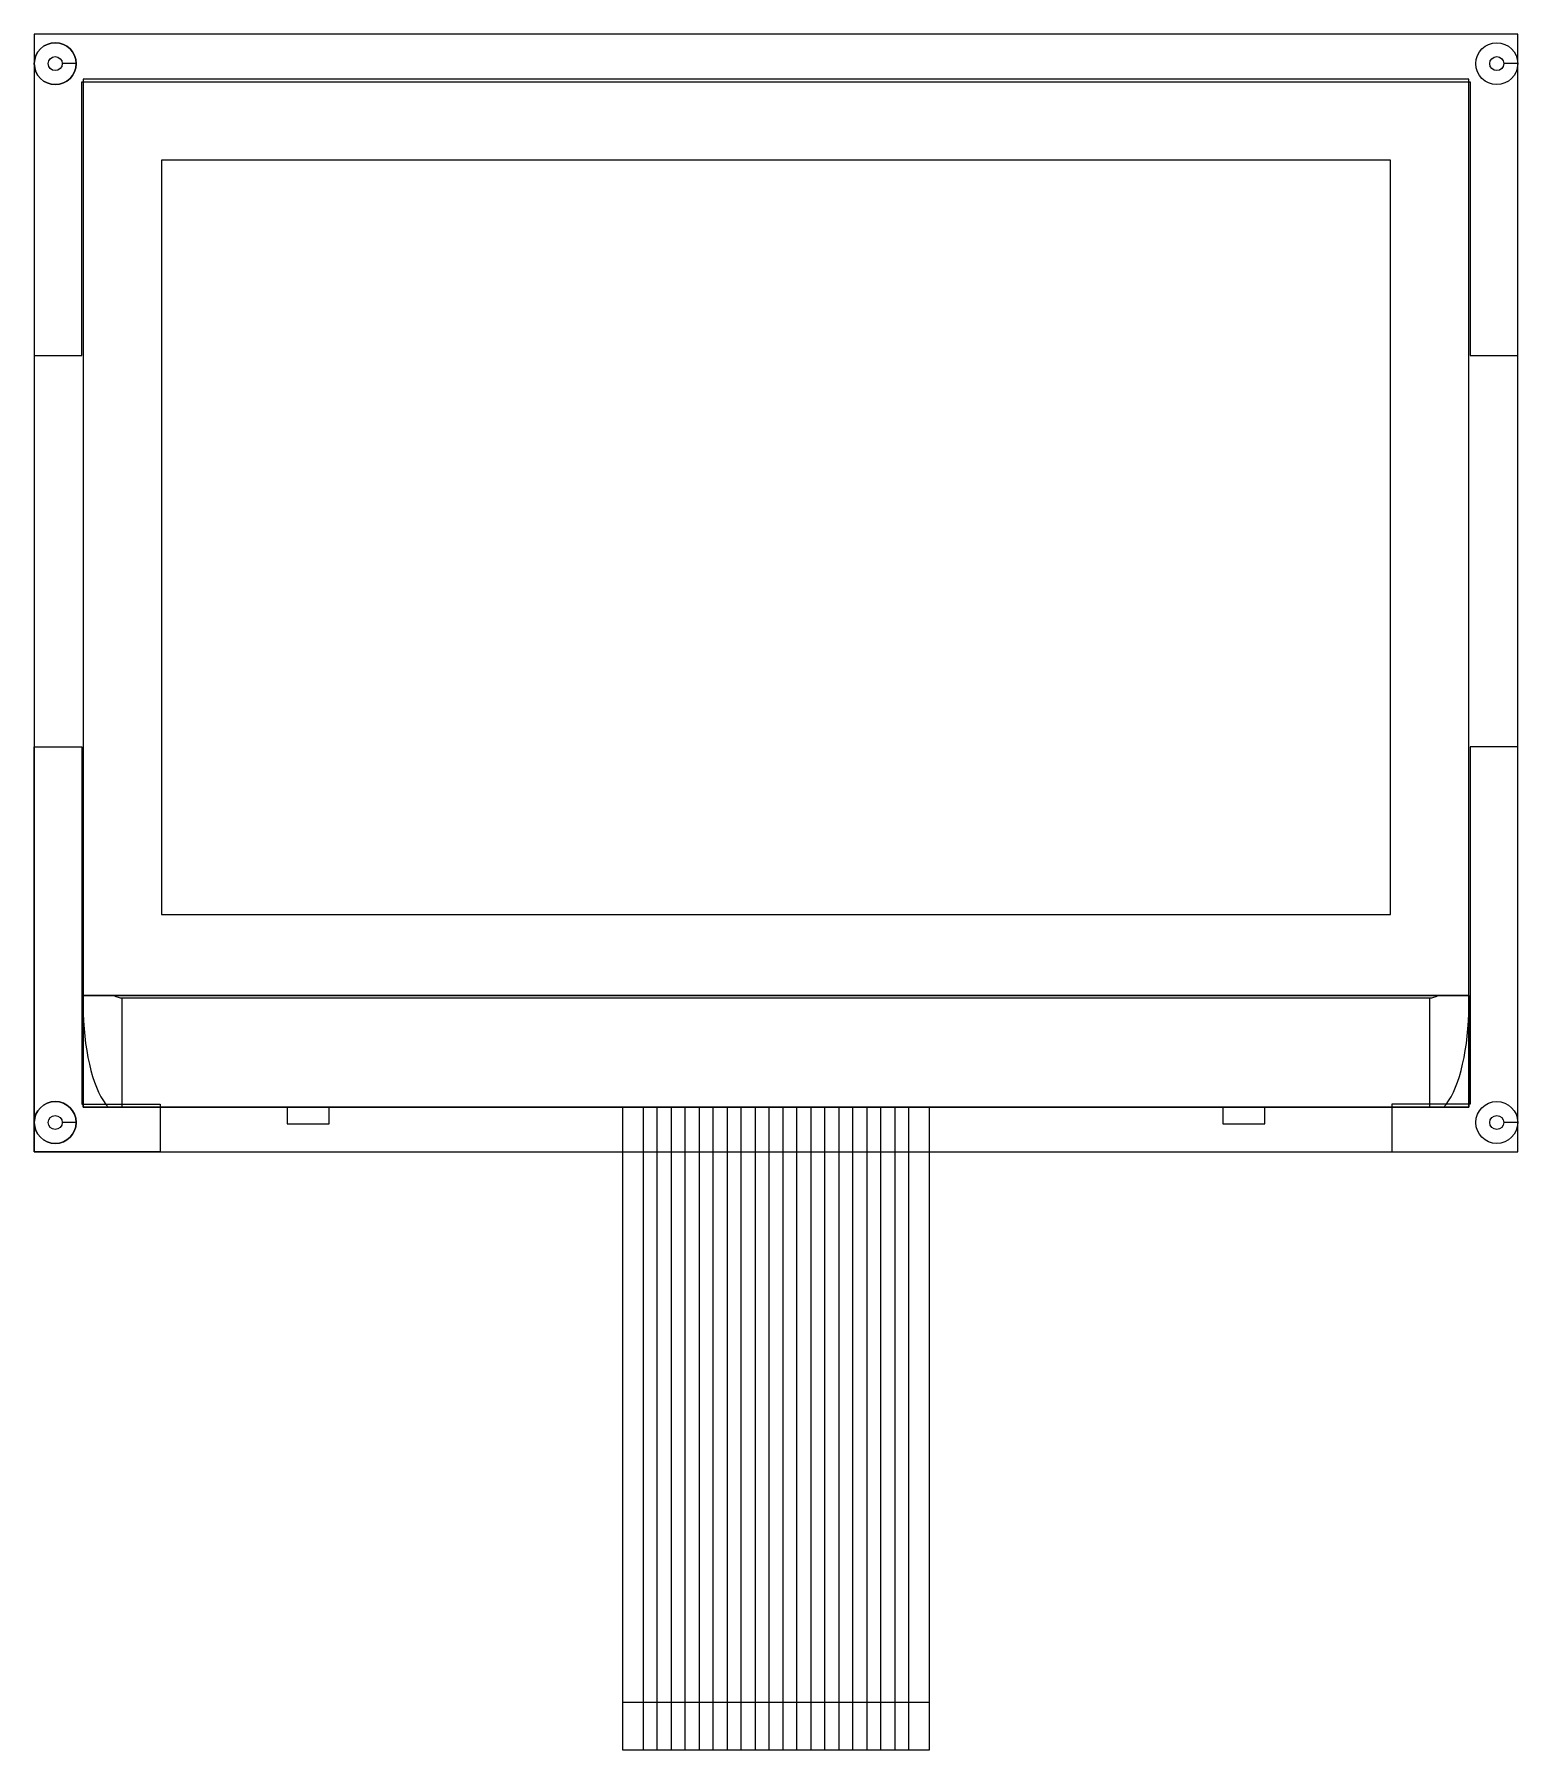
# Model space of a CAD drawing. Header units: millimetres. Extents: x -26.6 to 26.6, y -41.4 to 20.
import ezdxf

# ---------------------------------------------------------------- set-up
doc = ezdxf.new("R2010")
doc.units = ezdxf.units.MM
doc.layers.add('Shape2DView', color=7, linetype='CONTINUOUS')

msp = doc.modelspace()

# ---------------------------------------------------------------- linework, layer by layer
at = {"layer": 'Shape2DView'}
for p, q in [((-26.55, 20), (-26.55, 8.5)), ((26.55, 20), (-26.55, 20)), ((-26.55, 20), (-26.55, 18.95)), ((26.55, 20), (-26.55, 20)), ((26.55, 8.5), (26.55, 20)), ((26.55, 18.95), (26.55, 20)), ((-26.55, 18.95), (-26.55, -18.95)), ((26.55, -18.95), (26.55, 18.95)), ((-24.85, 8.5), (-24.85, 18.3)), ((-24.85, 18.3), (-24.8, 18.3)), ((-24.85, 8.5), (-24.85, 18.3)), ((-24.85, 18.3), (24.85, 18.3)), ((-24.8, 18.4), (-24.8, -14.4)), ((24.8, 18.4), (-24.8, 18.4)), ((-24.8, 18.4), (-24.8, -18.4)), ((24.8, 18.4), (-24.8, 18.4)), ((-24.8, 18.3), (24.8, 18.3)), ((24.8, -14.4), (24.8, 18.4)), ((24.8, -18.4), (24.8, 18.4)), ((24.8, 18.3), (24.85, 18.3)), ((24.85, 18.3), (24.85, 8.5)), ((24.85, 18.3), (24.85, 8.5)), ((22, 15.5), (-22, 15.5)), ((22, 15.5), (-22, 15.5)), ((-22, 15.5), (-22, -11.5)), ((-22, 15.5), (-22, -11.5)), ((22, -11.5), (22, 15.5)), ((22, -11.5), (22, 15.5)), ((-26.55, 8.5), (-26.55, -5.5)), ((-26.55, 8.5), (-24.85, 8.5)), ((-26.55, 8.5), (-24.85, 8.5)), ((24.85, 8.5), (26.55, 8.5)), ((24.85, 8.5), (26.55, 8.5)), ((26.55, -5.5), (26.55, 8.5)), ((-26.55, -20), (-26.55, -5.5)), ((-26.55, -5.5), (-24.85, -5.5)), ((-26.55, -5.5), (-24.85, -5.5)), ((-24.85, -5.5), (-24.85, -18.3)), ((-24.85, -5.5), (-24.85, -18.3)), ((26.55, -5.5), (24.85, -5.5)), ((24.85, -5.5), (24.85, -18.3)), ((26.55, -5.5), (24.85, -5.5)), ((24.85, -5.5), (24.85, -18.3)), ((26.55, -20), (26.55, -5.5)), ((-22, -11.5), (22, -11.5)), ((-22, -11.5), (22, -11.5)), ((-24.8, -18.3), (-24.8, -14.4)), ((24.8, -14.4), (-24.8, -14.4)), ((-24.8, -14.754), (-24.8, -14.4)), ((-24.8, -14.4), (24.8, -14.4)), ((-24.8, -14.4), (-24.8, -14.754)), ((24.8, -14.4), (-24.8, -14.4)), ((23.703, -14.4), (-23.703, -14.4)), ((-23.4, -14.492), (23.4, -14.492)), ((-23.4, -18.3), (-23.4, -14.492)), ((23.4, -18.3), (23.4, -14.492)), ((24.8, -14.4), (24.8, -18.3)), ((24.8, -14.754), (24.8, -14.4)), ((24.8, -14.754), (24.8, -14.4)), ((-24.85, -18.3), (-22.05, -18.3)), ((-24.85, -18.3), (-22.05, -18.3)), ((-24.8, -18.4), (-24.8, -18.3)), ((-24.8, -18.4), (24.8, -18.4)), ((24.8, -18.4), (-24.8, -18.4)), ((-23.903, -18.4), (23.903, -18.4)), ((-23.4, -18.4), (-23.4, -18.3)), ((-23.4, -18.4), (-22.05, -18.4)), ((-22.05, -18.3), (-22.05, -20)), ((-22.05, -18.3), (-22.05, -20)), ((-22.05, -18.4), (-5.5, -18.4)), ((-16, -18.4), (-17.5, -18.4)), ((-16, -18.4), (-17.5, -18.4)), ((-17.5, -18.4), (-17.5, -19)), ((-17.5, -18.4), (-17.5, -19)), ((-16, -19), (-16, -18.4)), ((-16, -19), (-16, -18.4)), ((-5.5, -18.4), (-5.5, -39.7)), ((5.5, -18.4), (-5.5, -18.4)), ((-5.5, -18.4), (5.5, -18.4)), ((-5.5, -18.4), (-5.5, -41.4)), ((-5.5, -18.4), (-5.5, -39.7)), ((5.5, -18.4), (-5.5, -18.4)), ((5.5, -18.4), (-5.5, -18.4)), ((-5.5, -18.4), (-5.5, -39.7)), ((5.5, -18.4), (-5.5, -18.4)), ((-4.75, -18.4), (-4.75, -41.4)), ((-4.75, -18.4), (-4.75, -39.7)), ((-4.25, -18.4), (-4.75, -18.4)), ((-4.25, -18.4), (-4.75, -18.4)), ((-4.25, -41.4), (-4.25, -18.4)), ((-4.25, -39.7), (-4.25, -18.4)), ((-3.75, -18.4), (-3.75, -41.4)), ((-3.75, -18.4), (-3.75, -39.7)), ((-3.25, -18.4), (-3.75, -18.4)), ((-3.25, -18.4), (-3.75, -18.4)), ((-3.25, -41.4), (-3.25, -18.4)), ((-3.25, -39.7), (-3.25, -18.4)), ((-2.75, -18.4), (-2.75, -41.4)), ((-2.75, -18.4), (-2.75, -39.7)), ((-2.25, -18.4), (-2.75, -18.4)), ((-2.25, -18.4), (-2.75, -18.4)), ((-2.25, -41.4), (-2.25, -18.4)), ((-2.25, -39.7), (-2.25, -18.4)), ((-1.75, -18.4), (-1.75, -41.4)), ((-1.75, -18.4), (-1.75, -39.7)), ((-1.25, -18.4), (-1.75, -18.4)), ((-1.25, -18.4), (-1.75, -18.4)), ((-1.25, -41.4), (-1.25, -18.4)), ((-1.25, -39.7), (-1.25, -18.4)), ((-0.75, -18.4), (-0.75, -41.4)), ((-0.75, -18.4), (-0.75, -39.7)), ((-0.25, -18.4), (-0.75, -18.4)), ((-0.25, -18.4), (-0.75, -18.4)), ((-0.25, -41.4), (-0.25, -18.4)), ((-0.25, -39.7), (-0.25, -18.4)), ((0.25, -18.4), (0.25, -41.4)), ((0.25, -18.4), (0.25, -39.7)), ((0.75, -18.4), (0.25, -18.4)), ((0.75, -18.4), (0.25, -18.4)), ((0.75, -41.4), (0.75, -18.4)), ((0.75, -39.7), (0.75, -18.4)), ((1.25, -18.4), (1.25, -41.4)), ((1.25, -18.4), (1.25, -39.7)), ((1.75, -18.4), (1.25, -18.4)), ((1.75, -18.4), (1.25, -18.4)), ((1.75, -41.4), (1.75, -18.4)), ((1.75, -39.7), (1.75, -18.4)), ((2.25, -18.4), (2.25, -41.4)), ((2.25, -18.4), (2.25, -39.7)), ((2.75, -18.4), (2.25, -18.4)), ((2.75, -18.4), (2.25, -18.4)), ((2.75, -41.4), (2.75, -18.4)), ((2.75, -39.7), (2.75, -18.4)), ((3.25, -18.4), (3.25, -41.4)), ((3.25, -18.4), (3.25, -39.7)), ((3.75, -18.4), (3.25, -18.4)), ((3.75, -18.4), (3.25, -18.4)), ((3.75, -41.4), (3.75, -18.4)), ((3.75, -39.7), (3.75, -18.4)), ((4.25, -18.4), (4.25, -41.4)), ((4.25, -18.4), (4.25, -39.7)), ((4.75, -18.4), (4.25, -18.4)), ((4.75, -18.4), (4.25, -18.4)), ((4.75, -41.4), (4.75, -18.4)), ((4.75, -39.7), (4.75, -18.4)), ((5.5, -18.4), (22.05, -18.4)), ((5.5, -39.7), (5.5, -18.4)), ((5.5, -41.4), (5.5, -18.4)), ((5.5, -39.7), (5.5, -18.4)), ((5.5, -39.7), (5.5, -18.4)), ((17.5, -18.4), (16, -18.4)), ((17.5, -18.4), (16, -18.4)), ((16, -18.4), (16, -19)), ((16, -18.4), (16, -19)), ((17.5, -19), (17.5, -18.4)), ((17.5, -19), (17.5, -18.4)), ((24.85, -18.3), (22.05, -18.3)), ((22.05, -18.3), (22.05, -20)), ((24.85, -18.3), (22.05, -18.3)), ((22.05, -18.3), (22.05, -20)), ((22.05, -18.4), (23.4, -18.4)), ((23.4, -18.4), (23.4, -18.3)), ((24.8, -18.3), (24.8, -18.4)), ((-26.55, -18.95), (-26.55, -20)), ((-17.5, -19), (-16, -19)), ((-17.5, -19), (-16, -19)), ((16, -19), (17.5, -19)), ((16, -19), (17.5, -19)), ((26.55, -20), (26.55, -18.95)), ((-22.05, -20), (-26.55, -20)), ((-26.55, -20), (26.55, -20)), ((-22.05, -20), (-5.5, -20)), ((-5.5, -20), (5.5, -20)), ((5.5, -20), (22.05, -20)), ((22.05, -20), (26.55, -20)), ((-5.5, -39.7), (-5.5, -41.4)), ((-5.5, -39.7), (5.5, -39.7)), ((-5.5, -39.7), (5.5, -39.7)), ((-4.75, -39.7), (-4.75, -41.4)), ((-4.25, -41.4), (-4.25, -39.7)), ((-3.75, -39.7), (-3.75, -41.4)), ((-3.25, -41.4), (-3.25, -39.7)), ((-2.75, -39.7), (-2.75, -41.4)), ((-2.25, -41.4), (-2.25, -39.7)), ((-1.75, -39.7), (-1.75, -41.4)), ((-1.25, -41.4), (-1.25, -39.7)), ((-0.75, -39.7), (-0.75, -41.4)), ((-0.25, -41.4), (-0.25, -39.7)), ((0.25, -39.7), (0.25, -41.4)), ((0.75, -41.4), (0.75, -39.7)), ((1.25, -39.7), (1.25, -41.4)), ((1.75, -41.4), (1.75, -39.7)), ((2.25, -39.7), (2.25, -41.4)), ((2.75, -41.4), (2.75, -39.7)), ((3.25, -39.7), (3.25, -41.4)), ((3.75, -41.4), (3.75, -39.7)), ((4.25, -39.7), (4.25, -41.4)), ((4.75, -41.4), (4.75, -39.7)), ((5.5, -41.4), (5.5, -39.7)), ((-5.5, -41.4), (-4.75, -41.4)), ((-5.5, -41.4), (5.5, -41.4)), ((-4.75, -41.4), (-4.25, -41.4)), ((-4.75, -41.4), (-4.25, -41.4)), ((-4.75, -41.4), (-4.25, -41.4)), ((-4.25, -41.4), (-3.75, -41.4)), ((-3.75, -41.4), (-3.25, -41.4)), ((-3.75, -41.4), (-3.25, -41.4)), ((-3.75, -41.4), (-3.25, -41.4)), ((-3.25, -41.4), (-2.75, -41.4)), ((-2.75, -41.4), (-2.25, -41.4)), ((-2.75, -41.4), (-2.25, -41.4)), ((-2.75, -41.4), (-2.25, -41.4)), ((-2.25, -41.4), (-1.75, -41.4)), ((-1.75, -41.4), (-1.25, -41.4)), ((-1.75, -41.4), (-1.25, -41.4)), ((-1.75, -41.4), (-1.25, -41.4)), ((-1.25, -41.4), (-0.75, -41.4)), ((-0.75, -41.4), (-0.25, -41.4)), ((-0.75, -41.4), (-0.25, -41.4)), ((-0.75, -41.4), (-0.25, -41.4)), ((-0.25, -41.4), (0.25, -41.4)), ((0.25, -41.4), (0.75, -41.4)), ((0.25, -41.4), (0.75, -41.4)), ((0.25, -41.4), (0.75, -41.4)), ((0.75, -41.4), (1.25, -41.4)), ((1.25, -41.4), (1.75, -41.4)), ((1.25, -41.4), (1.75, -41.4)), ((1.25, -41.4), (1.75, -41.4)), ((1.75, -41.4), (2.25, -41.4)), ((2.25, -41.4), (2.75, -41.4)), ((2.25, -41.4), (2.75, -41.4)), ((2.25, -41.4), (2.75, -41.4)), ((2.75, -41.4), (3.25, -41.4)), ((3.25, -41.4), (3.75, -41.4)), ((3.25, -41.4), (3.75, -41.4)), ((3.25, -41.4), (3.75, -41.4)), ((3.75, -41.4), (4.25, -41.4)), ((4.25, -41.4), (4.75, -41.4)), ((4.25, -41.4), (4.75, -41.4)), ((4.25, -41.4), (4.75, -41.4)), ((4.75, -41.4), (5.5, -41.4))]:
    msp.add_line(p, q, dxfattribs=at)
for centre, radius in [((-25.8, 18.95), 0.75), ((-25.8, 18.95), 0.75), ((25.8, 18.95), 0.75), ((25.8, 18.95), 0.75), ((25.8, 18.95), 0.75), ((-25.8, 18.95), 0.25), ((25.8, 18.95), 0.25), ((-25.8, -18.95), 0.75), ((-25.8, -18.95), 0.75), ((25.8, -18.95), 0.75), ((25.8, -18.95), 0.75), ((25.8, -18.95), 0.75), ((-25.8, -18.95), 0.25), ((25.8, -18.95), 0.25)]:
    msp.add_circle(centre, radius, dxfattribs=at)
for centre, start, end in [((-25.8, 18.95), 0, 180), ((-25.8, 18.95), 180, 0), ((-25.8, -18.95), 0, 180), ((-25.8, -18.95), 180, 0)]:
    msp.add_arc(centre, 0.75, start, end, dxfattribs=at)
for centre, start_param, end_param in [((-23.4, -10.586), 2.923705, 3.141593), ((23.4, -10.586), 3.141593, 3.35948), ((-23.4, -14.754), 1.570796, 2.708609), ((23.4, -14.754), 3.574576, 4.712389), ((-23.4, -14.754), 2.708609, 2.774335), ((23.4, -14.754), 3.50885, 3.574576)]:
    msp.add_ellipse(centre, major_axis=(0, 3.907), ratio=0.358368, start_param=start_param, end_param=end_param, dxfattribs=at)
for points, degree, knots in [([(-25.05, 18.95), (-25.05, 18.95), (-25.104, 18.95), (-25.196, 18.95), (-25.29, 18.95), (-25.419, 18.95), (-25.55, 18.95)], 3, [0, 0, 0, 0, 0.785398, 0.785398, 0.785398, 1.570796, 1.570796, 1.570796, 1.570796]), ([(26.55, 18.95), (26.55, 18.95), (26.496, 18.95), (26.404, 18.95), (26.31, 18.95), (26.181, 18.95), (26.05, 18.95)], 3, [0, 0, 0, 0, 0.785398, 0.785398, 0.785398, 1.570796, 1.570796, 1.570796, 1.570796]), ([(-24.8, -14.4), (-24.797, -14.4), (-24.793, -14.4), (-24.784, -14.4), (-24.774, -14.4), (-24.758, -14.4), (-24.742, -14.4), (-24.719, -14.4), (-24.697, -14.4), (-24.668, -14.4), (-24.64, -14.4), (-24.605, -14.4), (-24.571, -14.4), (-24.531, -14.4), (-24.492, -14.4), (-24.447, -14.4), (-24.402, -14.4), (-24.353, -14.4), (-24.303, -14.4), (-24.249, -14.4), (-24.196, -14.4), (-24.083, -14.4), (-23.96, -14.4), (-23.834, -14.4), (-23.703, -14.4)], 2, [4.712389, 4.712389, 4.712389, 4.809025, 4.809025, 4.905662, 4.905662, 5.002298, 5.002298, 5.098934, 5.098934, 5.195571, 5.195571, 5.292207, 5.292207, 5.388843, 5.388843, 5.48548, 5.48548, 5.582116, 5.582116, 5.678752, 5.678752, 5.872025, 5.872025, 6.065298, 6.065298, 6.065298]), ([(23.703, -14.4), (23.834, -14.4), (23.962, -14.4), (24.081, -14.4), (24.159, -14.4), (24.233, -14.4), (24.303, -14.4), (24.336, -14.4), (24.369, -14.4), (24.402, -14.4), (24.432, -14.4), (24.462, -14.4), (24.492, -14.4), (24.518, -14.4), (24.545, -14.4), (24.571, -14.4), (24.594, -14.4), (24.617, -14.4), (24.64, -14.4), (24.659, -14.4), (24.678, -14.4), (24.697, -14.4), (24.712, -14.4), (24.727, -14.4), (24.742, -14.4), (24.752, -14.4), (24.763, -14.4), (24.774, -14.4), (24.78, -14.4), (24.787, -14.4), (24.793, -14.4), (24.796, -14.4), (24.798, -14.4), (24.8, -14.4)], 3, [0.217888, 0.217888, 0.217888, 0.217888, 0.507797, 0.507797, 0.507797, 0.701069, 0.701069, 0.701069, 0.797706, 0.797706, 0.797706, 0.894342, 0.894342, 0.894342, 0.990978, 0.990978, 0.990978, 1.087615, 1.087615, 1.087615, 1.184251, 1.184251, 1.184251, 1.280887, 1.280887, 1.280887, 1.377524, 1.377524, 1.377524, 1.47416, 1.47416, 1.47416, 1.570796, 1.570796, 1.570796, 1.570796]), ([(-25.05, -18.95), (-25.05, -18.95), (-25.104, -18.95), (-25.196, -18.95), (-25.29, -18.95), (-25.419, -18.95), (-25.55, -18.95)], 3, [0, 0, 0, 0, 0.785398, 0.785398, 0.785398, 1.570796, 1.570796, 1.570796, 1.570796]), ([(26.55, -18.95), (26.55, -18.95), (26.496, -18.95), (26.404, -18.95), (26.31, -18.95), (26.181, -18.95), (26.05, -18.95)], 3, [0, 0, 0, 0, 0.785398, 0.785398, 0.785398, 1.570796, 1.570796, 1.570796, 1.570796])]:
    msp.add_open_spline(points, degree=degree, knots=knots, dxfattribs=at)
for points in [[(-23.903, -18.4), (-23.66, -18.4), (-23.4, -18.4)], [(23.4, -18.4), (23.66, -18.4), (23.903, -18.4)]]:
    msp.add_open_spline(points, degree=2, dxfattribs=at)

doc.saveas('drawing.dxf')
